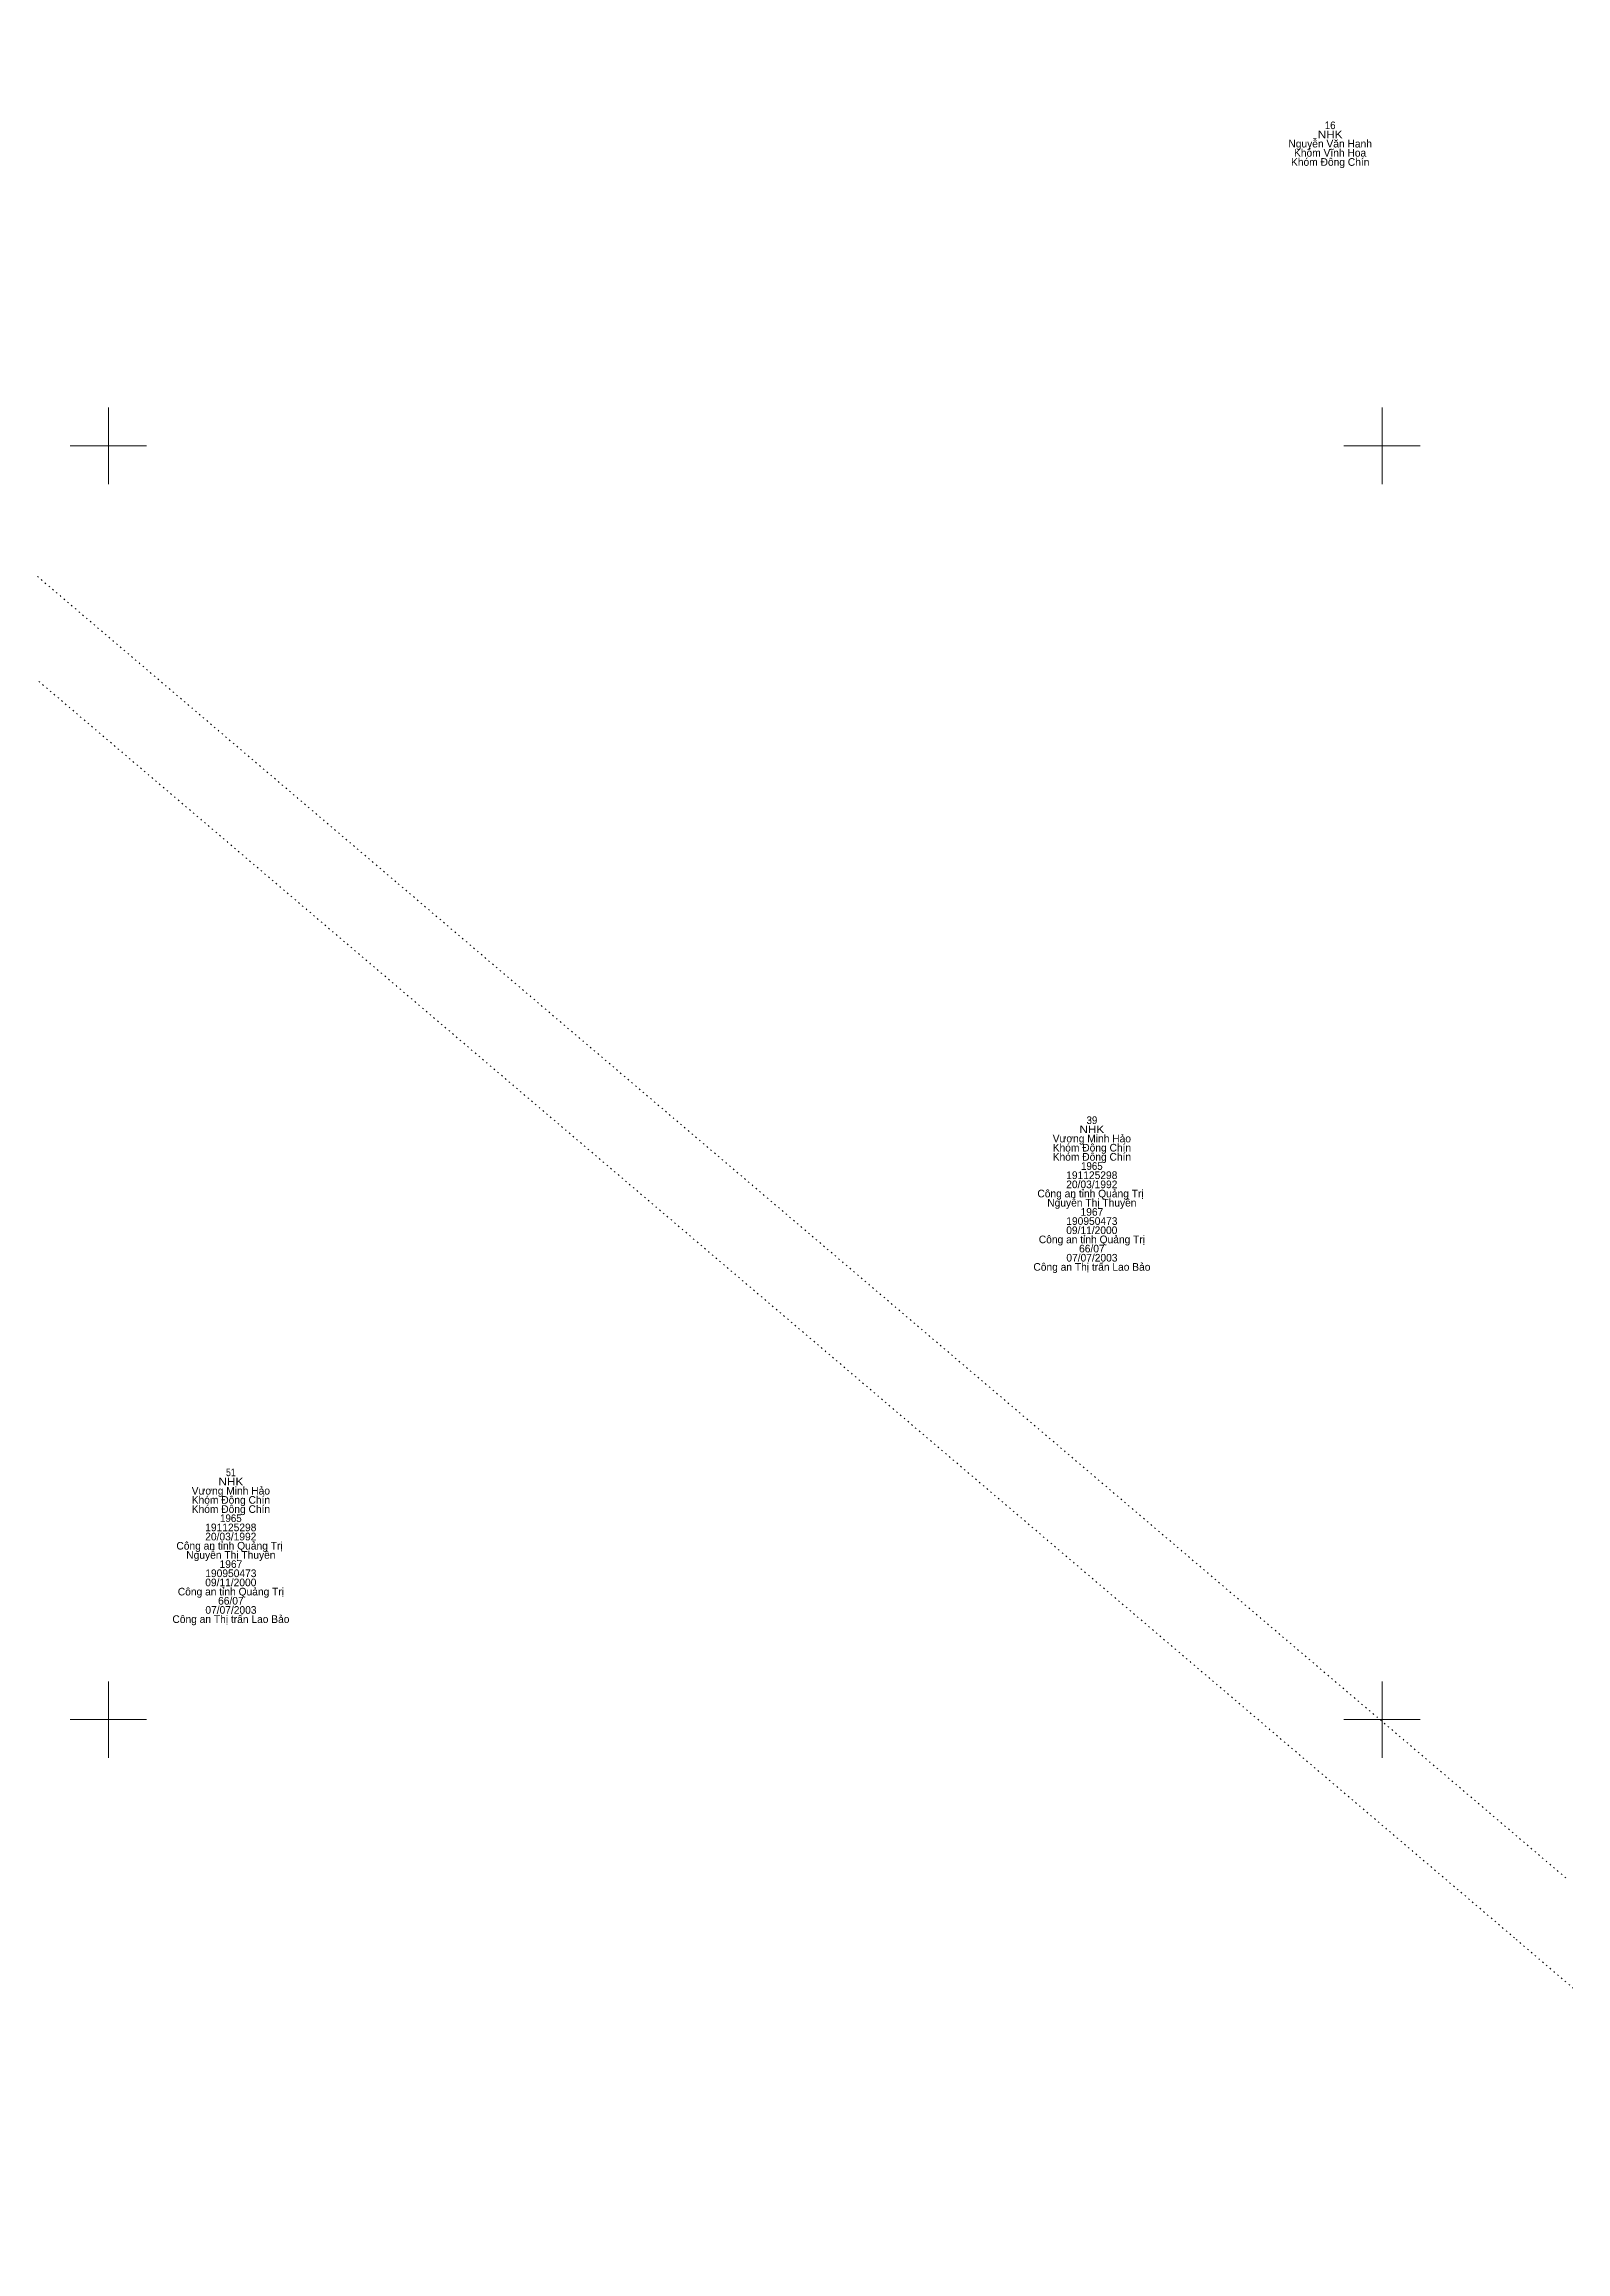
# Model space of a CAD drawing. Header units: metres. Extents: x 537880 to 538618, y 1836864 to 1837647.
# Drawn here: x 538295 to 538414.4, y 1837258.2 to 1837431.5 of the extents above; entities that cross this region are included whole.
import ezdxf
from ezdxf.enums import TextEntityAlignment as Align

# ---------------------------------------------------------------- set-up
doc = ezdxf.new("R2010")
doc.units = ezdxf.units.M
doc.header["$LTSCALE"] = 0.24
doc.linetypes.add('DOTTED', pattern=[1.5, 0.3, -1.2])
doc.layers.add('1', color=7, linetype='Continuous')
doc.layers.add('59', color=7, linetype='DOTTED', lineweight=13)
doc.layers.add('63', color=7, linetype='Continuous', lineweight=13)

msp = doc.modelspace()

# ---------------------------------------------------------------- linework, layer by layer
at = {"layer": '59'}
for p, q in [((538322.57, 1837365.78), (538245.37, 1837431.53)), ((538414.43, 1837287.58), (538322.57, 1837365.78)), ((538439.21, 1837258.22), (538410.4, 1837282.86))]:
    msp.add_line(p, q, dxfattribs=at)
msp.add_lwpolyline([(538410.41, 1837282.86), (538318.55, 1837361.06), (538241.35, 1837426.81)], dxfattribs=at)
at = {"layer": '63'}
for p, q in [((538300, 1837397), (538300, 1837403)), ((538400, 1837397), (538400, 1837403)), ((538297, 1837400), (538303, 1837400)), ((538397, 1837400), (538403, 1837400)), ((538300, 1837297), (538300, 1837303)), ((538400, 1837297), (538400, 1837303)), ((538297, 1837300), (538303, 1837300)), ((538397, 1837300), (538403, 1837300))]:
    msp.add_line(p, q, dxfattribs=at)

# ---------------------------------------------------------------- texts
at = {"layer": '1'}
for s, p in [('Nguyễn Văn Hanh', (538395.93, 1837423.42)), ('Khóm Đông Chín', (538395.935, 1837421.98)), ('Khóm Vĩnh Hoa', (538395.925, 1837422.7)), ('Vương Minh Hảo', (538377.22, 1837345.32)), ('Khóm Đông Chín', (538377.225, 1837344.6)), ('Khóm Đông Chín', (538377.225, 1837343.88)), ('191125298', (538377.215, 1837342.44)), ('Công an tỉnh Quảng Trị ', (538377.225, 1837341)), ('Nguyễn Thị Thuyên', (538377.22, 1837340.28)), ('20/03/1992', (538377.215, 1837341.72)), ('190950473', (538377.22, 1837338.84)), ('1967', (538377.225, 1837339.56)), ('Công an tỉnh Quảng Trị', (538377.225, 1837337.4)), ('09/11/2000', (538377.215, 1837338.12)), ('66/07', (538377.22, 1837336.68)), ('Công an Thị trấn Lao Bảo', (538377.225, 1837335.24)), ('07/07/2003', (538377.225, 1837335.96)), ('Vương Minh Hảo', (538309.62, 1837317.67)), ('Khóm Đông Chín', (538309.625, 1837316.95)), ('Khóm Đông Chín', (538309.625, 1837316.23)), ('191125298', (538309.615, 1837314.79)), ('Công an tỉnh Quảng Trị ', (538309.625, 1837313.35)), ('Nguyễn Thị Thuyên', (538309.62, 1837312.63)), ('20/03/1992', (538309.615, 1837314.07)), ('190950473', (538309.62, 1837311.19)), ('1967', (538309.625, 1837311.91)), ('Công an tỉnh Quảng Trị', (538309.625, 1837309.75)), ('09/11/2000', (538309.615, 1837310.47)), ('66/07', (538309.62, 1837309.03)), ('Công an Thị trấn Lao Bảo', (538309.625, 1837307.59)), ('07/07/2003', (538309.625, 1837308.31))]:
    msp.add_text(s, height=0.6, dxfattribs=at).set_placement(p, align=Align.CENTER)
for s, width, p in [('NHK', 1.15, (538395.93, 1837424.14)), ('16', 0.95, (538395.93, 1837424.86)), ('NHK', 1.15, (538377.22, 1837346.04)), ('39', 0.95, (538377.225, 1837346.76)), ('1965', 0.95, (538377.22, 1837343.16)), ('NHK', 1.15, (538309.62, 1837318.39)), ('51', 0.85, (538309.62, 1837319.11)), ('1965', 0.95, (538309.62, 1837315.51))]:
    msp.add_text(s, height=0.6, dxfattribs=dict(at, width=width)).set_placement(p, align=Align.CENTER)

doc.saveas('drawing.dxf')
